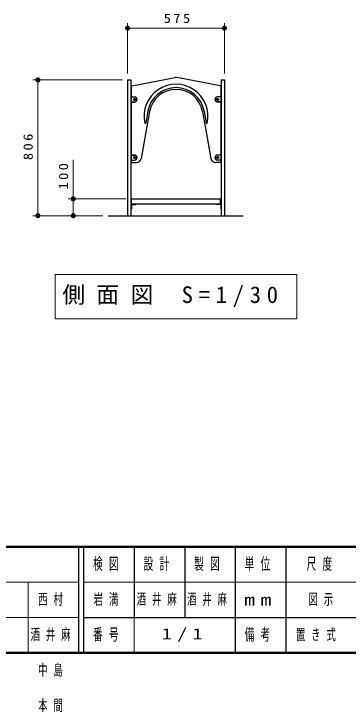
# Model space of a CAD drawing. Units: millimetres on the paper, with parts at other scales. Extents: x -385 to 0, y -12 to 267.
# Drawn here: x -256.3 to -190.2, y -11.7 to 126.4 of the extents above; entities that cross this region are included whole.
import ezdxf

# ---------------------------------------------------------------- set-up
doc = ezdxf.new("R2010")
doc.units = ezdxf.units.MM
doc.layers.add('1_30', color=2, linetype='Continuous', lineweight=25)
doc.layers.add('LY_3', color=7, linetype='Continuous', lineweight=13)
doc.layers.add('LY_4', color=7, linetype='Continuous')
doc.styles.add('ＭＳ ゴシック', font='')
doc.styles.get('ＭＳ ゴシック').set_extended_font_data('MS Gothic')

# ---------------------------------------------------------------- blocks, each defined once
blk = doc.blocks.new('filled_dot')
at = {"color": 0, "linetype": 'Continuous', "lineweight": -2, "const_width": 1.25}
blk.add_lwpolyline([(-0.625, 0, 1), (0.625, 0, 1)], format="xyb", close=True, dxfattribs=at)

msp = doc.modelspace()

# ---------------------------------------------------------------- linework, layer by layer
at = {"layer": '1_30', "color": 7, "lineweight": 13}
for p, q in [((-233.805, 114.609), (-233.805, 124.609)), ((-214.639, 114.609), (-214.639, 124.609)), ((-233.805, 123.609), (-214.639, 123.609)), ((-234.805, 113.373), (-252.555, 113.373)), ((-251.555, 86.503), (-251.555, 113.373)), ((-244.555, 86.503), (-244.555, 97.524)), ((-234.172, 89.836), (-245.555, 89.836)), ((-238.735, 86.503), (-252.555, 86.503)), ((-238.735, 86.503), (-245.555, 86.503)), ((-248.122, 74.869), (-248.122, 66.069)), ((-200.322, 74.869), (-248.122, 74.869)), ((-200.322, 66.069), (-200.322, 74.869)), ((-248.122, 66.069), (-200.322, 66.069))]:
    msp.add_line(p, q, dxfattribs=at)
at = {"layer": '1_30', "color": 1}
for p, q in [((-233.805, 113.373), (-233.172, 113.373)), ((-233.805, 113.373), (-233.805, 86.503)), ((-233.172, 113.373), (-233.172, 86.503)), ((-215.272, 113.373), (-214.639, 113.373)), ((-215.272, 113.373), (-215.272, 86.503)), ((-214.639, 113.373), (-214.639, 86.503)), ((-233.805, 86.503), (-233.172, 86.503)), ((-215.272, 86.503), (-214.639, 86.503))]:
    msp.add_line(p, q, dxfattribs=at)
at = {"layer": '1_30'}
for p, q in [((-232.986, 112.195), (-224.408, 113.819)), ((-215.458, 112.195), (-224.036, 113.819)), ((-233.122, 112.031), (-233.122, 97.169)), ((-215.322, 112.031), (-215.322, 97.169)), ((-233.172, 110.003), (-232.455, 110.003)), ((-233.089, 110.036), (-232.455, 110.036)), ((-215.272, 110.003), (-215.989, 110.003)), ((-233.172, 109.003), (-232.455, 109.003)), ((-233.089, 108.969), (-232.455, 108.969)), ((-215.272, 109.003), (-215.989, 109.003)), ((-229.474, 107.096), (-231.108, 97.829)), ((-229.803, 107.153), (-230.211, 104.84)), ((-218.97, 107.096), (-217.336, 97.829)), ((-218.642, 107.153), (-218.234, 104.84)), ((-233.172, 98.503), (-232.455, 98.503)), ((-233.089, 98.536), (-232.455, 98.536)), ((-215.272, 98.503), (-215.989, 98.503)), ((-233.172, 97.503), (-232.455, 97.503)), ((-233.089, 97.469), (-232.455, 97.469)), ((-232.955, 97.003), (-232.093, 97.003)), ((-215.489, 97.003), (-216.351, 97.003)), ((-215.272, 97.503), (-215.989, 97.503)), ((-215.355, 97.469), (-215.989, 97.469)), ((-233.065, 88.636), (-233.065, 87.836)), ((-232.972, 88.729), (-232.172, 88.729)), ((-232.172, 88.836), (-232.172, 88.729)), ((-216.272, 88.836), (-216.272, 88.729)), ((-215.472, 88.729), (-216.272, 88.729)), ((-215.379, 88.636), (-215.379, 87.836)), ((-233.172, 87.836), (-233.065, 87.836)), ((-215.272, 87.836), (-215.379, 87.836))]:
    msp.add_line(p, q, dxfattribs=at)
at = {"layer": '1_30', "color": 4, "lineweight": 13}
for p, q in [((-232.455, 109.58), (-232.522, 109.541)), ((-232.522, 109.541), (-232.522, 109.464)), ((-232.522, 109.464), (-232.455, 109.426)), ((-232.389, 109.541), (-232.455, 109.58)), ((-232.455, 109.426), (-232.389, 109.464)), ((-232.389, 109.464), (-232.389, 109.541)), ((-216.055, 109.541), (-215.989, 109.58)), ((-216.055, 109.464), (-216.055, 109.541)), ((-215.989, 109.426), (-216.055, 109.464)), ((-215.989, 109.58), (-215.922, 109.541)), ((-215.922, 109.464), (-215.989, 109.426)), ((-215.922, 109.541), (-215.922, 109.464)), ((-232.455, 98.08), (-232.522, 98.041)), ((-232.389, 98.041), (-232.455, 98.08)), ((-216.055, 98.041), (-215.989, 98.08)), ((-215.989, 98.08), (-215.922, 98.041)), ((-232.522, 98.041), (-232.522, 97.964)), ((-232.522, 97.964), (-232.455, 97.926)), ((-232.455, 97.926), (-232.389, 97.964)), ((-232.389, 97.964), (-232.389, 98.041)), ((-216.055, 97.964), (-216.055, 98.041)), ((-215.989, 97.926), (-216.055, 97.964)), ((-215.922, 97.964), (-215.989, 97.926)), ((-215.922, 98.041), (-215.922, 97.964))]:
    msp.add_line(p, q, dxfattribs=at)
at = {"layer": '1_30', "lineweight": 13}
for p, q in [((-215.355, 110.036), (-215.989, 110.036)), ((-215.355, 108.969), (-215.989, 108.969)), ((-215.355, 98.536), (-215.989, 98.536))]:
    msp.add_line(p, q, dxfattribs=at)
at = {"layer": '1_30', "color": 40}
for p, q in [((-233.055, 89.836), (-215.389, 89.836)), ((-233.055, 88.836), (-215.389, 88.836))]:
    msp.add_line(p, q, dxfattribs=at)
at = {"layer": '1_30', "color": 7}
for p, q in [((-233.055, 88.836), (-233.055, 89.836)), ((-215.389, 88.836), (-215.389, 89.836)), ((-237.649, 86.503), (-210.963, 86.503))]:
    msp.add_line(p, q, dxfattribs=at)
for centre in [(-232.455, 109.503), (-215.989, 109.503), (-232.455, 98.003), (-215.989, 98.003)]:
    msp.add_circle(centre, 0.208, dxfattribs=at)
at = {"layer": '1_30', "color": 3}
for centre in [(-232.455, 109.503), (-215.989, 109.503), (-232.455, 98.003), (-215.989, 98.003)]:
    msp.add_circle(centre, 0.175, dxfattribs=at)
at = {"layer": '1_30', "lineweight": 13}
for centre in [(-232.455, 109.503), (-215.989, 109.503), (-232.455, 98.003), (-215.989, 98.003)]:
    msp.add_circle(centre, 0.158, dxfattribs=at)
at = {"layer": '1_30', "color": 4, "lineweight": 13}
for centre, radius in [((-232.455, 109.503), 0.136), ((-232.455, 109.503), 0.077), ((-215.989, 109.503), 0.136), ((-215.989, 109.503), 0.077), ((-232.455, 98.003), 0.136), ((-232.455, 98.003), 0.077), ((-215.989, 98.003), 0.136), ((-215.989, 98.003), 0.077)]:
    msp.add_circle(centre, radius, dxfattribs=at)
at = {"layer": '1_30'}
for centre, radius, start, end in [((-224.222, 112.836), 1, 79.28293, 100.71707), ((-232.955, 112.031), 0.167, 100.71707, 180), ((-224.222, 106.169), 6.333, 347.84449, 192.15551), ((-215.489, 112.031), 0.167, 0, 79.28293), ((-224.222, 106.169), 5.667, 10, 170), ((-224.222, 106.169), 5.333, 10, 170), ((-233.089, 110.069), 0.0333, 180, 270), ((-232.455, 109.503), 0.5, 270, 90), ((-215.989, 109.503), 0.5, 90, 270), ((-233.089, 108.936), 0.0333, 90, 180), ((-230.312, 104.858), 0.103, 192.15551, 350), ((-218.132, 104.858), 0.103, 190, 347.84449), ((-233.089, 98.569), 0.0333, 180, 270), ((-232.455, 98.003), 0.5, 270, 90), ((-215.989, 98.003), 0.5, 90, 270), ((-233.089, 97.436), 0.0333, 90, 180), ((-232.955, 97.169), 0.167, 180, 270), ((-232.093, 98.003), 1, 270, 350), ((-216.351, 98.003), 1, 190, 270), ((-215.489, 97.169), 0.167, 270, 0), ((-215.355, 97.436), 0.0333, 0, 90), ((-232.972, 88.636), 0.0933, 90, 180), ((-215.472, 88.636), 0.0933, 0, 90)]:
    msp.add_arc(centre, radius, start, end, dxfattribs=at)
at = {"layer": '1_30', "lineweight": 13}
for centre, radius, start, end in [((-232.455, 109.503), 0.533, 270, 90), ((-215.989, 109.503), 0.533, 90, 270), ((-215.355, 110.069), 0.0333, 270, 0), ((-215.355, 108.936), 0.0333, 0, 90), ((-232.455, 98.003), 0.533, 270, 90), ((-215.989, 98.003), 0.533, 90, 270), ((-215.355, 98.569), 0.0333, 270, 0)]:
    msp.add_arc(centre, radius, start, end, dxfattribs=at)
at = {"layer": '1_30', "color": 40}
for centre, start, end in [((-232.972, 88.636), 90, 180), ((-215.472, 88.636), 0, 90)]:
    msp.add_arc(centre, 0.2, start, end, dxfattribs=at)
at = {"layer": 'LY_3', "lineweight": 50}
for p, q in [((-385, 21), (0, 21)), ((-385, 0), (0, 0))]:
    msp.add_line(p, q, dxfattribs=at)
at = {"layer": 'LY_3', "color": 211, "lineweight": 25}
for p, q in [((-243.5, 21), (-243.5, 0)), ((-242.5, 21), (-242.5, 0)), ((-232.5, 21), (-232.5, 7)), ((-222.5, 21), (-222.5, 7)), ((-212.5, 21), (-212.5, 0)), ((-202.5, 21), (-202.5, 7)), ((-242.5, 7), (0, 7))]:
    msp.add_line(p, q, dxfattribs=at)
at = {"layer": 'LY_3'}
for p, q in [((-385, 14), (-243.5, 14)), ((-253.5, 14), (-253.5, 0)), ((-242.5, 14), (-187.5, 14)), ((-385, 7), (-243.5, 7)), ((-232.5, 7), (-232.5, 0))]:
    msp.add_line(p, q, dxfattribs=at)
at = {"layer": 'LY_3', "lineweight": 25}
msp.add_line((-202.5, 7), (-202.5, 0), dxfattribs=at)

# ---------------------------------------------------------------- block references
at = {"layer": '1_30', "color": 7, "lineweight": 13, "xscale": 0.4, "yscale": 0.4}
msp.add_blockref('filled_dot', (-233.805, 123.609), dxfattribs=at)
for p, rotation in [((-214.639, 123.609), 180), ((-251.555, 113.373), 270), ((-244.555, 89.836), 270), ((-251.555, 86.503), 90), ((-244.555, 86.503), 90)]:
    msp.add_blockref('filled_dot', p, dxfattribs=dict(at, rotation=rotation))

# ---------------------------------------------------------------- texts
at = {"layer": '1_30', "color": 7, "style": 'ＭＳ ゴシック'}
for s, insert, char_height, attachment_point in [('\\T1.33;\\W1.15;575', (-223.805, 124.609), 1.833, 8), ('\\T1.5;側面図\\~S=1/30', (-246.722, 70.469), 3.299, 4)]:
    msp.add_mtext(s, dxfattribs=dict(at, insert=insert, char_height=char_height, attachment_point=attachment_point))
at = {"layer": '1_30', "color": 7, "char_height": 1.833, "attachment_point": 8, "rotation": 90, "style": 'ＭＳ ゴシック'}
for s, insert in [('\\T1.33;\\W1.15;806', (-252.555, 100.353)), ('\\T1.33;\\W1.15;100', (-245.555, 94.524))]:
    msp.add_mtext(s, dxfattribs=dict(at, insert=insert))
at = {"layer": 'LY_3', "color": 4, "char_height": 2.346, "attachment_point": 5, "style": 'ＭＳ ゴシック'}
for s, insert in [('\\T1.64;\\W0.6;検図', (-237.5, 17.5)), ('\\T1.64;\\W0.6;設計', (-227.5, 17.5)), ('\\T1.64;\\W0.6;製図', (-217.5, 17.5)), ('\\T1.64;\\W0.6;単位', (-207.5, 17.5)), ('\\T1.64;\\W0.6;尺度', (-195.25, 17.5)), ('\\T1.5;\\W1.35;mm', (-207.5, 10.5)), ('\\T1.64;\\W0.6;番号', (-237.5, 3.5)), ('\\T1.64;\\W0.6;備考', (-207.5, 3.5))]:
    msp.add_mtext(s, dxfattribs=dict(at, insert=insert))
at = {"layer": 'LY_4', "char_height": 2.199, "style": 'ＭＳ ゴシック'}
for s, insert, attachment_point in [('\\T1.64;\\W0.6;西村', (-251.5, 10.5), 4), ('\\T1.64;\\W0.6;岩満', (-237.5, 10.5), 5), ('\\T1.64;\\W0.6;酒井麻', (-232, 10.5), 4), ('\\T1.64;\\W0.6;酒井麻', (-217.5, 10.5), 5), ('\\T1.64;\\W0.6;図示', (-198, 10.5), 4), ('\\T1.64;\\W0.6;酒井麻', (-253, 3.5), 4), ('\\T1.5;\\W1.35;1/1', (-222.5, 3.5), 5), ('\\T1.64;\\W0.6;置き式', (-200.5, 3.5), 4), ('\\T1.64;\\W0.6;中島', (-251.5, -3.5), 4), ('\\T1.64;\\W0.6;本間', (-251.5, -10.5), 4)]:
    msp.add_mtext(s, dxfattribs=dict(at, insert=insert, attachment_point=attachment_point))

doc.saveas('drawing.dxf')
